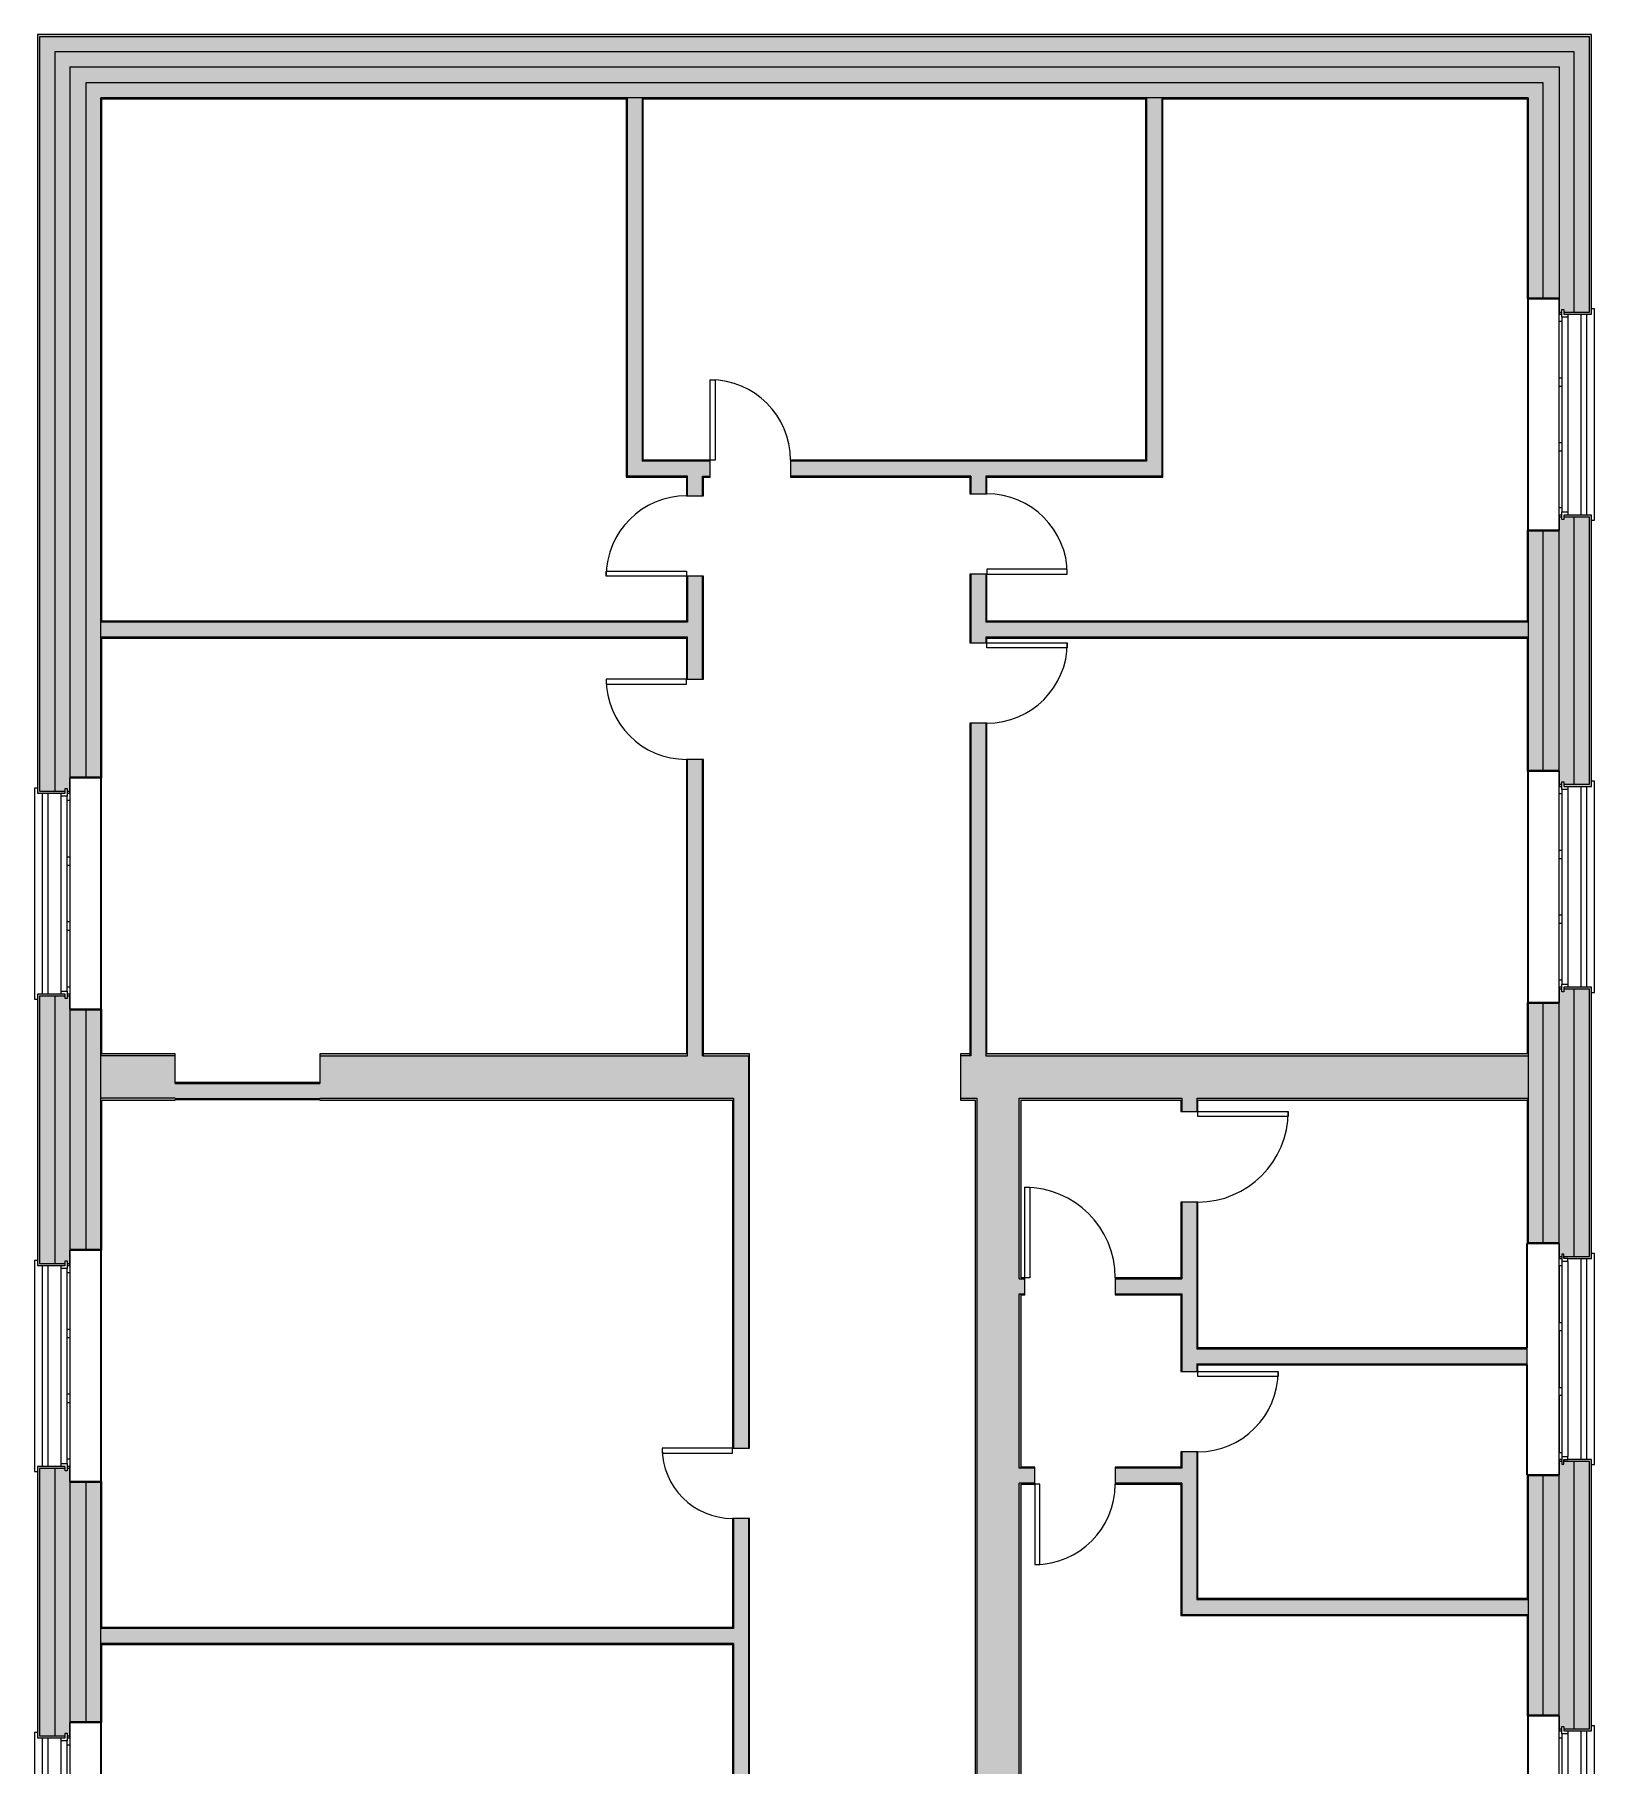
# Model space of a CAD drawing. Header units: millimetres. Extents: x -68567 to -21492, y -18529 to 26913.
# Drawn here: x -37514 to -21987, y 9690 to 26913 of the extents above; entities that cross this region are included whole.
import ezdxf

# ---------------------------------------------------------------- set-up
doc = ezdxf.new("R2010")
doc.units = ezdxf.units.MM
for name, color, linetype, lineweight in [('A-DETL-WIDE', 214, 'Continuous', 35), ('A-DOOR', 31, 'Continuous', 9), ('A-GLAZ', 151, 'Continuous', 9), ('A-GLAZ-SILL', 1, 'Continuous', 9), ('A-WALL', 113, 'Continuous', 9), ('A-WALL-PATT', 111, 'Continuous', 18), ('I-WALL', 2, 'Continuous', 9)]:
    doc.layers.add(name, color=color, linetype=linetype, lineweight=lineweight)

# ---------------------------------------------------------------- blocks, each defined once
blk = doc.blocks.new('M_Porta-Singola-Pannello - 70_200-742293-dtu_P2 - Piano Secondo')
at = {"layer": 'A-DOOR'}
for p, q in [((350, 785), (300, 785)), ((300, 785), (300, 85)), ((350, 85), (350, 785)), ((300, 85), (350, 85))]:
    blk.add_line(p, q, dxfattribs=at)
blk.add_arc((350, 85), 700, 90, 180, dxfattribs=at)
blk = doc.blocks.new('M_Porta-Singola-Pannello - 80_210-742298-dtu_P2 - Piano Secondo')
at = {"layer": 'A-DOOR'}
for p, q in [((400, 885), (350, 885)), ((350, 885), (350, 85)), ((400, 85), (400, 885)), ((350, 85), (400, 85))]:
    blk.add_line(p, q, dxfattribs=at)
blk.add_arc((400, 85), 800, 90, 180, dxfattribs=at)
blk = doc.blocks.new('M_Porta-Singola-Pannello - 80_210-742351-dtu_P2 - Piano Secondo')
at = {"layer": 'A-DOOR'}
for p, q in [((350, -85), (400, -85)), ((350, -885), (350, -85)), ((400, -85), (400, -885)), ((400, -885), (350, -885))]:
    blk.add_line(p, q, dxfattribs=at)
blk.add_arc((400, -85), 800, 180, 270, dxfattribs=at)
blk = doc.blocks.new('M_Porta-Singola-Pannello - 90_210-742288-dtu_P2 - Piano Secondo')
at = {"layer": 'A-DOOR'}
for p, q in [((400, -85), (450, -85)), ((400, -985), (400, -85)), ((450, -85), (450, -985)), ((450, -985), (400, -985))]:
    blk.add_line(p, q, dxfattribs=at)
blk.add_arc((450, -85), 900, 180, 270, dxfattribs=at)
blk = doc.blocks.new('dtu_ING_Window_Legno_3_1 ante - WD-SG_200x275cm-1366435-dtu_P2 - Piano Secondo')
at = {"layer": 'A-GLAZ'}
for p, q in [((-1045, -25), (-970, -25)), ((-1045, -45), (-1045, -25)), ((-1000, -45), (-1045, -45)), ((-1000, -85), (-1000, -45)), ((-970, -85), (-1000, -85)), ((-970, -25), (-970, -85)), ((970, -25), (-970, -25)), ((970, -85), (-970, -85)), ((-930, 0), (-363, 0)), ((-930, -25), (-930, 0)), ((-363, 0), (-363, -25)), ((-283, 0), (283, 0)), ((-283, -25), (-283, 0)), ((283, 0), (283, -25)), ((363, 0), (930, 0)), ((363, -25), (363, 0)), ((930, 0), (930, -25)), ((970, -25), (1045, -25)), ((970, -85), (970, -25)), ((1000, -85), (970, -85)), ((1045, -45), (1000, -45)), ((1000, -45), (1000, -85)), ((1045, -25), (1045, -45))]:
    blk.add_line(p, q, dxfattribs=at)
at = {"layer": 'A-GLAZ-SILL'}
for p, q in [((1150, 5), (-1150, 5)), ((-1050, -320), (-1050, -350)), ((1000, -215), (-1000, -215)), ((-1000, -275), (1000, -275)), ((1050, -350), (1050, -320)), ((-1050, -350), (1050, -350))]:
    blk.add_line(p, q, dxfattribs=at)
blk = doc.blocks.new('dtu_ING_Window_Legno_3_1 ante - WD-DG_200x275cm-1366436-dtu_P2 - Piano Secondo')
at = {"layer": 'A-GLAZ'}
for p, q in [((-1045, -25), (-970, -25)), ((-1045, -45), (-1045, -25)), ((-1000, -45), (-1045, -45)), ((-1000, -85), (-1000, -45)), ((-970, -85), (-1000, -85)), ((-970, -25), (-970, -85)), ((970, -25), (-970, -25)), ((970, -85), (-970, -85)), ((-930, 0), (-363, 0)), ((-930, -25), (-930, 0)), ((-363, 0), (-363, -25)), ((-283, 0), (283, 0)), ((-283, -25), (-283, 0)), ((283, 0), (283, -25)), ((363, 0), (930, 0)), ((363, -25), (363, 0)), ((930, 0), (930, -25)), ((970, -25), (1045, -25)), ((970, -85), (970, -25)), ((1000, -85), (970, -85)), ((1045, -45), (1000, -45)), ((1000, -45), (1000, -85)), ((1045, -25), (1045, -45))]:
    blk.add_line(p, q, dxfattribs=at)
at = {"layer": 'A-GLAZ-SILL'}
for p, q in [((1150, 5), (-1150, 5)), ((-1050, -320), (-1050, -350)), ((1000, -215), (-1000, -215)), ((-1000, -275), (1000, -275)), ((1050, -350), (1050, -320)), ((-1050, -350), (1050, -350))]:
    blk.add_line(p, q, dxfattribs=at)
blk = doc.blocks.new('dtu_ING_Window_Legno_3_1 ante - WD-DG_200x275cm-1366455-dtu_P2 - Piano Secondo')
at = {"layer": 'A-GLAZ'}
for p, q in [((-1045, -25), (-970, -25)), ((-1045, -45), (-1045, -25)), ((-1000, -45), (-1045, -45)), ((-1000, -85), (-1000, -45)), ((-970, -85), (-1000, -85)), ((-970, -25), (-970, -85)), ((970, -25), (-970, -25)), ((970, -85), (-970, -85)), ((-930, 0), (-363, 0)), ((-930, -25), (-930, 0)), ((-363, 0), (-363, -25)), ((-283, 0), (283, 0)), ((-283, -25), (-283, 0)), ((283, 0), (283, -25)), ((363, 0), (930, 0)), ((363, -25), (363, 0)), ((930, 0), (930, -25)), ((970, -25), (1045, -25)), ((970, -85), (970, -25)), ((1000, -85), (970, -85)), ((1045, -45), (1000, -45)), ((1000, -45), (1000, -85)), ((1045, -25), (1045, -45))]:
    blk.add_line(p, q, dxfattribs=at)
at = {"layer": 'A-GLAZ-SILL'}
for p, q in [((1150, 5), (-1150, 5)), ((-1050, -320), (-1050, -350)), ((1000, -215), (-1000, -215)), ((-1000, -275), (1000, -275)), ((1050, -350), (1050, -320)), ((-1050, -350), (1050, -350))]:
    blk.add_line(p, q, dxfattribs=at)
blk = doc.blocks.new('dtu_ING_Window_Legno_3_1 ante - WD-DG_200x275cm-1366434-dtu_P2 - Piano Secondo')
at = {"layer": 'A-GLAZ'}
for p, q in [((-1000, 45), (-1045, 45)), ((-1045, 45), (-1045, 25)), ((-1045, 25), (-970, 25)), ((-1000, 85), (-1000, 45)), ((-970, 85), (-1000, 85)), ((-970, 85), (970, 85)), ((-970, 85), (-970, 25)), ((-970, 25), (970, 25)), ((-930, 25), (-930, 0)), ((-930, 0), (-363, 0)), ((-363, 0), (-363, 25)), ((-283, 25), (-283, 0)), ((-283, 0), (283, 0)), ((283, 0), (283, 25)), ((363, 25), (363, 0)), ((363, 0), (930, 0)), ((930, 0), (930, 25)), ((1000, 85), (970, 85)), ((970, 25), (970, 85)), ((970, 25), (1045, 25)), ((1000, 45), (1000, 85)), ((1045, 45), (1000, 45)), ((1045, 25), (1045, 45))]:
    blk.add_line(p, q, dxfattribs=at)
at = {"layer": 'A-GLAZ-SILL'}
for p, q in [((1050, 350), (-1050, 350)), ((-1050, 350), (-1050, 320)), ((1050, 320), (1050, 350)), ((1000, 275), (-1000, 275)), ((-1000, 215), (1000, 215)), ((-1150, -5), (1150, -5))]:
    blk.add_line(p, q, dxfattribs=at)

msp = doc.modelspace()

# ---------------------------------------------------------------- hatches: boundary and pattern name
at = {"layer": 'A-WALL'}
h = msp.add_hatch(color=7, dxfattribs=at)
h.paths.add_polyline_path([(-37464, 566), (-37464, 3246), (-37209, 3246), (-37209, 3266), (-37484, 3266), (-37484, 566)])
h.paths.add_polyline_path([(-37189, 3246), (-37164, 3246), (-37164, 3266), (-37189, 3263)])
h.paths.add_polyline_path([(-37164, 5266), (-37164, 5286), (-37189, 5286), (-37189, 5266)])
h.paths.add_polyline_path([(-37484, 5266), (-37209, 5266), (-37209, 5286), (-37464, 5286), (-37464, 7946), (-37209, 7946), (-37209, 7966), (-37484, 7966), (-37484, 5369)])
h.paths.add_polyline_path([(-37164, 7946), (-37164, 7966), (-37189, 7963), (-37189, 7946)])
h.paths.add_polyline_path([(-37189, 9966), (-37164, 9966), (-37164, 9986), (-37189, 9986), (-37189, 9970)])
h.paths.add_polyline_path([(-37484, 9966), (-37209, 9966), (-37209, 9986), (-37464, 9986), (-37464, 12646), (-37209, 12646), (-37209, 12666), (-37484, 12666), (-37484, 10041)])
h.paths.add_polyline_path([(-37164, 12646), (-37164, 12666), (-37189, 12663), (-37189, 12646)])
h.paths.add_polyline_path([(-37164, 14666), (-37164, 14686), (-37189, 14686), (-37189, 14666)])
h.paths.add_polyline_path([(-37484, 14666), (-37209, 14666), (-37209, 14686), (-37464, 14686), (-37464, 17346), (-37209, 17346), (-37209, 17366), (-37484, 17366), (-37484, 14713)])
h.paths.add_polyline_path([(-37189, 17346), (-37164, 17346), (-37164, 17366), (-37189, 17363)])
h.paths.add_polyline_path([(-37484, 19366), (-37209, 19366), (-37209, 19386), (-37464, 19386), (-37464, 26913), (-37484, 26913), (-37484, 19384)])
h.paths.add_polyline_path([(-37164, 19366), (-37164, 19386), (-37189, 19386), (-37189, 19366)])
for points in [[(-22037, 26893), (-22017, 26893), (-22017, 26913), (-37464, 26913), (-37464, 26893), (-22990, 26893)], [(-22187, 26743), (-22037, 26743), (-22037, 26893), (-37314, 26893), (-37314, 26743), (-22990, 26743)], [(-22497, 26433), (-22337, 26433), (-22337, 26593), (-37004, 26593), (-37004, 26433), (-22990, 26433)]]:
    msp.add_hatch(color=250, dxfattribs=at).paths.add_polyline_path(points)
h = msp.add_hatch(color=250, dxfattribs=at)
h.paths.add_polyline_path([(-37464, -3154), (-37314, -3154), (-37314, -3134), (-37464, -3134)])
h.paths.add_polyline_path([(-37464, 566), (-37314, 566), (-37314, 3246), (-37464, 3246), (-37464, 1596)])
h.paths.add_polyline_path([(-37384, 5286), (-37314, 5286), (-37314, 7946), (-37464, 7946), (-37464, 5286)])
h.paths.add_polyline_path([(-37314, 9986), (-37314, 12646), (-37464, 12646), (-37464, 9986), (-37384, 9986)])
h.paths.add_polyline_path([(-37464, 14686), (-37314, 14686), (-37314, 17346), (-37464, 17346), (-37464, 14713)])
h.paths.add_polyline_path([(-37384, 19386), (-37314, 19386), (-37314, 26893), (-37464, 26893), (-37464, 19386)])
h = msp.add_hatch(color=7, dxfattribs=at)
h.paths.add_polyline_path([(-22037, -3834), (-22017, -3834), (-22017, -3589), (-22037, -3589)])
h.paths.add_polyline_path([(-22037, -2999), (-22017, -2999), (-22017, -1367), (-22292, -1367), (-22292, -1387), (-22037, -1387), (-22037, -2716)])
h.paths.add_polyline_path([(-22312, -1387), (-22312, -1367), (-22337, -1367), (-22337, -1387)])
h.paths.add_polyline_path([(-22312, 633), (-22312, 653), (-22337, 653), (-22337, 633)])
h.paths.add_polyline_path([(-22292, 633), (-22017, 633), (-22017, 3333), (-22292, 3333), (-22292, 3313), (-22037, 3313), (-22037, 653), (-22292, 653), (-22292, 639)])
h.paths.add_polyline_path([(-22337, 3313), (-22312, 3313), (-22312, 3333), (-22337, 3333)])
h.paths.add_polyline_path([(-22312, 5333), (-22312, 5353), (-22337, 5353), (-22337, 5333)])
h.paths.add_polyline_path([(-22292, 5333), (-22017, 5333), (-22017, 8033), (-22292, 8033), (-22292, 8013), (-22037, 8013), (-22037, 5353), (-22292, 5353), (-22292, 5339)])
h.paths.add_polyline_path([(-22337, 8013), (-22312, 8013), (-22312, 8033), (-22337, 8033)])
h.paths.add_polyline_path([(-22292, 10033), (-22017, 10033), (-22017, 12733), (-22292, 12733), (-22292, 12713), (-22037, 12713), (-22037, 10053), (-22292, 10053), (-22292, 10039)])
h.paths.add_polyline_path([(-22337, 10033), (-22312, 10037), (-22312, 10053), (-22337, 10053)])
h.paths.add_polyline_path([(-22312, 12713), (-22312, 12733), (-22337, 12733), (-22337, 12713)])
h.paths.add_polyline_path([(-22312, 14733), (-22312, 14753), (-22337, 14753), (-22337, 14733)])
h.paths.add_polyline_path([(-22292, 14733), (-22017, 14733), (-22017, 17433), (-22292, 17433), (-22292, 17413), (-22037, 17413), (-22037, 14753), (-22292, 14753), (-22292, 14739)])
h.paths.add_polyline_path([(-22337, 17413), (-22312, 17413), (-22312, 17433), (-22337, 17433)])
h.paths.add_polyline_path([(-22312, 19433), (-22312, 19453), (-22337, 19453), (-22337, 19433)])
h.paths.add_polyline_path([(-22292, 19433), (-22017, 19433), (-22017, 22133), (-22292, 22133), (-22292, 22113), (-22037, 22113), (-22037, 19453), (-22292, 19453), (-22292, 19439)])
h.paths.add_polyline_path([(-22337, 22113), (-22312, 22113), (-22312, 22133), (-22337, 22133)])
h.paths.add_polyline_path([(-22337, 24133), (-22312, 24137), (-22312, 24153), (-22337, 24153)])
h.paths.add_polyline_path([(-22292, 24133), (-22017, 24133), (-22017, 26893), (-22037, 26893), (-22037, 24153), (-22292, 24153), (-22292, 24139)])
h = msp.add_hatch(color=250, dxfattribs=at)
h.paths.add_polyline_path([(-22187, -3834), (-22037, -3834), (-22037, -1387), (-22187, -1387), (-22187, -2716)])
h.paths.add_polyline_path([(-22055, 653), (-22037, 653), (-22037, 3313), (-22187, 3313), (-22187, 653)])
h.paths.add_polyline_path([(-22037, 5353), (-22037, 8013), (-22187, 8013), (-22187, 5353), (-22055, 5353)])
h.paths.add_polyline_path([(-22187, 10053), (-22037, 10053), (-22037, 12713), (-22187, 12713), (-22187, 10221)])
h.paths.add_polyline_path([(-22055, 14753), (-22037, 14753), (-22037, 17413), (-22187, 17413), (-22187, 14753)])
h.paths.add_polyline_path([(-22187, 19453), (-22037, 19453), (-22037, 22113), (-22187, 22113), (-22187, 19564)])
h.paths.add_polyline_path([(-22187, 24153), (-22037, 24153), (-22037, 26743), (-22187, 26743), (-22187, 24236)])
h = msp.add_hatch(color=250, dxfattribs=at)
h.paths.add_polyline_path([(-37004, -3454), (-37004, -3134), (-37164, -3134), (-37164, -3454)])
h.paths.add_polyline_path([(-37164, 566), (-37004, 566), (-37004, 3106), (-37164, 3106), (-37164, 1596)])
h.paths.add_polyline_path([(-37004, 5426), (-37004, 7806), (-37164, 7806), (-37164, 5426)])
h.paths.add_polyline_path([(-37004, 10126), (-37004, 12506), (-37164, 12506), (-37164, 10126)])
h.paths.add_polyline_path([(-37004, 14826), (-37004, 17206), (-37164, 17206), (-37164, 14826)])
h.paths.add_polyline_path([(-37004, 19526), (-37004, 26593), (-37164, 26593), (-37164, 19526)])
h = msp.add_hatch(color=250, dxfattribs=at)
h.paths.add_polyline_path([(-22337, -3834), (-22337, -1527), (-22497, -1527), (-22497, -3834)])
h.paths.add_polyline_path([(-22497, 793), (-22337, 793), (-22337, 3173), (-22497, 3173), (-22497, 877)])
h.paths.add_polyline_path([(-22337, 5493), (-22337, 7873), (-22497, 7873), (-22497, 5493)])
h.paths.add_polyline_path([(-22497, 10193), (-22337, 10193), (-22337, 12573), (-22497, 12573), (-22497, 10221)])
h.paths.add_polyline_path([(-22337, 14893), (-22337, 17273), (-22497, 17273), (-22497, 14893)])
h.paths.add_polyline_path([(-22337, 19593), (-22337, 21973), (-22497, 21973), (-22497, 19593)])
h.paths.add_polyline_path([(-22337, 24293), (-22337, 26433), (-22497, 26433), (-22497, 24293)])
h = msp.add_hatch(color=250, dxfattribs=at)
h.paths.add_polyline_path([(-36854, -3394), (-36844, -3394), (-36844, -3134), (-36854, -3134)])
h.paths.add_polyline_path([(-36854, 566), (-36844, 566), (-36844, 656), (-36854, 656)])
h.paths.add_polyline_path([(-36854, 816), (-36844, 816), (-36844, 3116), (-37164, 3116), (-37164, 3106), (-36854, 3106), (-36854, 1596)])
h.paths.add_polyline_path([(-36844, 5416), (-36844, 5451), (-36854, 5451), (-36854, 5426), (-37164, 5426), (-37164, 5416)])
h.paths.add_polyline_path([(-36844, 5611), (-36844, 7816), (-37164, 7816), (-37164, 7806), (-36854, 7806), (-36854, 5611)])
h.paths.add_polyline_path([(-37164, 10116), (-36844, 10116), (-36844, 10903), (-36854, 10903), (-36854, 10126), (-37164, 10126)])
h.paths.add_polyline_path([(-36854, 11063), (-36844, 11063), (-36844, 12516), (-37164, 12516), (-37164, 12506), (-36854, 12506), (-36854, 11658)])
h.paths.add_polyline_path([(-37164, 14816), (-36844, 14816), (-36844, 16331), (-36854, 16331), (-36854, 14826), (-37164, 14826)])
h.paths.add_polyline_path([(-36844, 16771), (-36844, 17216), (-37164, 17216), (-37164, 17206), (-36854, 17206), (-36854, 16771)])
h.paths.add_polyline_path([(-36844, 19516), (-36844, 20916), (-36854, 20916), (-36854, 19526), (-37164, 19526), (-37164, 19516)])
h.paths.add_polyline_path([(-36854, 21076), (-36844, 21076), (-36844, 26283), (-36854, 26283), (-36854, 21720)])
h = msp.add_hatch(color=7, dxfattribs=at)
h.paths.add_polyline_path([(-22657, 26273), (-22647, 26273), (-22647, 26283), (-26294, 26283), (-26294, 26273), (-22990, 26273)])
h.paths.add_polyline_path([(-26454, 26273), (-26454, 26283), (-31466, 26283), (-31466, 26273), (-27476, 26273)])
h.paths.add_polyline_path([(-31626, 26273), (-31626, 26283), (-36844, 26283), (-36844, 26273), (-33458, 26273)])
h = msp.add_hatch(color=250, dxfattribs=at)
h.paths.add_polyline_path([(-22647, -3394), (-22647, -1527), (-22337, -1527), (-22337, -1517), (-22657, -1517), (-22657, -3394)])
h.paths.add_polyline_path([(-22657, 783), (-22337, 783), (-22337, 793), (-22647, 793), (-22647, 1376), (-22657, 1376), (-22657, 877)])
h.paths.add_polyline_path([(-22657, 1536), (-22647, 1536), (-22647, 3173), (-22337, 3173), (-22337, 3183), (-22657, 3183), (-22657, 1546)])
h.paths.add_polyline_path([(-22337, 5483), (-22337, 5493), (-22647, 5493), (-22647, 7018), (-22657, 7018), (-22657, 5483)])
h.paths.add_polyline_path([(-22647, 7178), (-22647, 7873), (-22337, 7873), (-22337, 7883), (-22657, 7883), (-22657, 7178)])
h.paths.add_polyline_path([(-22337, 10183), (-22337, 10193), (-22647, 10193), (-22647, 11181), (-22657, 11181), (-22657, 10183)])
h.paths.add_polyline_path([(-22657, 11341), (-22647, 11341), (-22647, 12573), (-22337, 12573), (-22337, 12583), (-22657, 12583), (-22657, 11351)])
h.paths.add_polyline_path([(-22337, 14883), (-22337, 14893), (-22647, 14893), (-22647, 16311), (-22657, 16311), (-22657, 14883)])
h.paths.add_polyline_path([(-22647, 16751), (-22647, 17273), (-22337, 17273), (-22337, 17283), (-22657, 17283), (-22657, 16751)])
h.paths.add_polyline_path([(-22657, 19583), (-22337, 19583), (-22337, 19593), (-22647, 19593), (-22647, 20916), (-22657, 20916), (-22657, 20283)])
h.paths.add_polyline_path([(-22657, 21076), (-22647, 21076), (-22647, 21973), (-22337, 21973), (-22337, 21983), (-22657, 21983), (-22657, 21720)])
h.paths.add_polyline_path([(-22337, 24283), (-22337, 24293), (-22647, 24293), (-22647, 26273), (-22657, 26273), (-22657, 24283)])
at = {"layer": 'A-WALL-PATT'}
h = msp.add_hatch(color=250, dxfattribs=at)
h.paths.add_polyline_path([(-37197, -3304), (-37164, -3304), (-37164, -3134), (-37314, -3134), (-37314, -3304)])
h.paths.add_polyline_path([(-37314, 566), (-37164, 566), (-37164, 3246), (-37189, 3246), (-37189, 3221), (-37209, 3221), (-37209, 3246), (-37314, 3246), (-37314, 1596)])
h.paths.add_polyline_path([(-37314, 5286), (-37209, 5286), (-37209, 5311), (-37189, 5311), (-37189, 5286), (-37164, 5286), (-37164, 7946), (-37189, 7946), (-37189, 7921), (-37209, 7921), (-37209, 7946), (-37314, 7946), (-37314, 5549)])
h.paths.add_polyline_path([(-37314, 9986), (-37209, 9986), (-37209, 10011), (-37189, 10011), (-37189, 9986), (-37164, 9986), (-37164, 12646), (-37189, 12646), (-37189, 12621), (-37209, 12621), (-37209, 12646), (-37314, 12646), (-37314, 10221)])
h.paths.add_polyline_path([(-37209, 14686), (-37209, 14711), (-37189, 14711), (-37189, 14686), (-37164, 14686), (-37164, 17346), (-37189, 17346), (-37189, 17321), (-37209, 17321), (-37209, 17346), (-37314, 17346), (-37314, 14686)])
h.paths.add_polyline_path([(-37314, 19386), (-37209, 19386), (-37209, 19411), (-37189, 19411), (-37189, 19386), (-37164, 19386), (-37164, 26743), (-37314, 26743), (-37314, 19564)])
for points in [[(-22337, 26593), (-22187, 26593), (-22187, 26743), (-37164, 26743), (-37164, 26593), (-22990, 26593)], [(-22497, 26283), (-22497, 26433), (-36854, 26433), (-36854, 26283), (-22647, 26283)], [(-31616, 22669), (-31466, 22669), (-31466, 26283), (-31616, 26283), (-31616, 22679)], [(-26294, 22519), (-26294, 26283), (-26444, 26283), (-26444, 22519)], [(-31024, 20916), (-31014, 20916), (-31014, 21066), (-36854, 21066), (-36854, 20916), (-33458, 20916)], [(-22657, 20916), (-22647, 20916), (-22647, 21066), (-28044, 21066), (-28044, 20916), (-22990, 20916)], [(-36450, 16331), (-36115, 16331), (-36115, 16751), (-36854, 16751), (-36854, 16331), (-36844, 16331)], [(-30407, 16331), (-30407, 16751), (-34675, 16751), (-34675, 16331), (-30467, 16331)], [(-22647, 16331), (-22647, 16751), (-28297, 16751), (-28297, 16331), (-22657, 16331)], [(-34675, 16326), (-34675, 16476), (-36115, 16476), (-36115, 16326)], [(-22990, 13686), (-22657, 13686), (-22657, 13836), (-25945, 13836), (-25945, 13686), (-24485, 13686)], [(-22657, 11191), (-22647, 11191), (-22647, 11341), (-26095, 11341), (-26095, 11191), (-22990, 11191)], [(-30567, 10903), (-30557, 10903), (-30557, 11053), (-36854, 11053), (-36854, 10903), (-33458, 10903)]]:
    msp.add_hatch(color=250, dxfattribs=at).paths.add_polyline_path(points)
h = msp.add_hatch(color=250, dxfattribs=at)
h.paths.add_polyline_path([(-22242, -3834), (-22187, -3834), (-22187, -1387), (-22292, -1387), (-22292, -1412), (-22312, -1412), (-22312, -1387), (-22337, -1387), (-22337, -3834)])
h.paths.add_polyline_path([(-22292, 653), (-22187, 653), (-22187, 3313), (-22292, 3313), (-22292, 3288), (-22312, 3288), (-22312, 3313), (-22337, 3313), (-22337, 653), (-22312, 653), (-22312, 678), (-22292, 678)])
h.paths.add_polyline_path([(-22187, 5353), (-22187, 8013), (-22292, 8013), (-22292, 7988), (-22312, 7988), (-22312, 8013), (-22337, 8013), (-22337, 5353), (-22312, 5353), (-22312, 5378), (-22292, 5378), (-22292, 5353), (-22242, 5353)])
h.paths.add_polyline_path([(-22292, 10053), (-22187, 10053), (-22187, 12713), (-22292, 12713), (-22292, 12688), (-22312, 12688), (-22312, 12713), (-22337, 12713), (-22337, 10053), (-22312, 10053), (-22312, 10078), (-22292, 10078)])
h.paths.add_polyline_path([(-22187, 14753), (-22187, 17413), (-22292, 17413), (-22292, 17388), (-22312, 17388), (-22312, 17413), (-22337, 17413), (-22337, 14753), (-22312, 14753), (-22312, 14778), (-22292, 14778), (-22292, 14753), (-22242, 14753)])
h.paths.add_polyline_path([(-22292, 19453), (-22187, 19453), (-22187, 22113), (-22292, 22113), (-22292, 22088), (-22312, 22088), (-22312, 22113), (-22337, 22113), (-22337, 19453), (-22312, 19453), (-22312, 19478), (-22292, 19478)])
h.paths.add_polyline_path([(-22242, 24153), (-22187, 24153), (-22187, 26593), (-22337, 26593), (-22337, 24153), (-22312, 24153), (-22312, 24178), (-22292, 24178), (-22292, 24153)])
h = msp.add_hatch(color=250, dxfattribs=at)
h.paths.add_polyline_path([(-36854, -3614), (-36854, -3134), (-37004, -3134), (-37004, -3614)])
h.paths.add_polyline_path([(-37004, 566), (-36854, 566), (-36854, 3106), (-37004, 3106), (-37004, 1596)])
h.paths.add_polyline_path([(-37004, 5426), (-36854, 5426), (-36854, 7806), (-37004, 7806), (-37004, 5908)])
h.paths.add_polyline_path([(-37004, 10126), (-36854, 10126), (-36854, 12506), (-37004, 12506), (-37004, 10221)])
h.paths.add_polyline_path([(-36854, 14826), (-36854, 17206), (-37004, 17206), (-37004, 14826)])
h.paths.add_polyline_path([(-36854, 19526), (-36854, 26433), (-37004, 26433), (-37004, 19526)])
h = msp.add_hatch(color=250, dxfattribs=at)
h.paths.add_polyline_path([(-22647, -3834), (-22497, -3834), (-22497, -1527), (-22647, -1527), (-22647, -3414)])
h.paths.add_polyline_path([(-22647, 793), (-22497, 793), (-22497, 3173), (-22647, 3173), (-22647, 877)])
h.paths.add_polyline_path([(-22647, 5493), (-22497, 5493), (-22497, 7873), (-22647, 7873), (-22647, 5908)])
h.paths.add_polyline_path([(-22647, 10193), (-22497, 10193), (-22497, 12573), (-22647, 12573), (-22647, 10221)])
h.paths.add_polyline_path([(-22497, 14893), (-22497, 17273), (-22647, 17273), (-22647, 14893)])
h.paths.add_polyline_path([(-22497, 19593), (-22497, 21973), (-22647, 21973), (-22647, 19593)])
h.paths.add_polyline_path([(-22497, 24293), (-22497, 26283), (-22647, 26283), (-22647, 24293)])
h = msp.add_hatch(color=250, dxfattribs=at)
h.paths.add_polyline_path([(-26454, 22519), (-26444, 22519), (-26444, 22669), (-29989, 22669), (-29989, 22519), (-27476, 22519)])
h.paths.add_polyline_path([(-31616, 22519), (-30789, 22519), (-30789, 22669), (-31616, 22669)])
h = msp.add_hatch(color=250, dxfattribs=at)
h.paths.add_polyline_path([(-30864, 16751), (-30864, 19701), (-31014, 19701), (-31014, 16751)])
h.paths.add_polyline_path([(-31014, 20501), (-30864, 20501), (-30864, 21524), (-31014, 21524), (-31014, 20916)])
h.paths.add_polyline_path([(-30864, 22324), (-30864, 22519), (-31014, 22519), (-31014, 22324)])
h = msp.add_hatch(color=250, dxfattribs=at)
h.paths.add_polyline_path([(-28194, 16751), (-28044, 16751), (-28044, 20061), (-28194, 20061), (-28194, 16771)])
h.paths.add_polyline_path([(-28044, 20861), (-28044, 21544), (-28194, 21544), (-28194, 20861)])
h.paths.add_polyline_path([(-28044, 22344), (-28044, 22519), (-28194, 22519), (-28194, 22344)])
h = msp.add_hatch(color=250, dxfattribs=at)
h.paths.add_polyline_path([(-30557, 6716), (-30407, 6716), (-30407, 12148), (-30557, 12148), (-30557, 6866)])
h.paths.add_polyline_path([(-30467, 12848), (-30407, 12848), (-30407, 16331), (-30557, 16331), (-30557, 12848)])
h = msp.add_hatch(color=250, dxfattribs=at)
h.paths.add_polyline_path([(-27712, -3414), (-27712, -1129), (-28132, -1129), (-28132, -3414)])
h.paths.add_polyline_path([(-27712, 191), (-27712, 3431), (-28132, 3431), (-28132, 191)])
h.paths.add_polyline_path([(-27712, 4751), (-27712, 16331), (-28132, 16331), (-28132, 4751)])
h = msp.add_hatch(color=250, dxfattribs=at)
h.paths.add_polyline_path([(-25945, 11341), (-25945, 12811), (-26095, 12811), (-26095, 11341)])
h.paths.add_polyline_path([(-25945, 13611), (-25945, 15296), (-26095, 15296), (-26095, 13611)])
h.paths.add_polyline_path([(-25945, 16196), (-25945, 16331), (-26095, 16331), (-26095, 16196)])
h = msp.add_hatch(color=250, dxfattribs=at)
h.paths.add_polyline_path([(-26105, 14383), (-26095, 14383), (-26095, 14533), (-26757, 14533), (-26757, 14383)])
h.paths.add_polyline_path([(-27692, 14383), (-27657, 14383), (-27657, 14533), (-27712, 14533), (-27712, 14383)])
h = msp.add_hatch(color=250, dxfattribs=at)
h.paths.add_polyline_path([(-26095, 12499), (-26095, 12649), (-26757, 12649), (-26757, 12499), (-26105, 12499)])
h.paths.add_polyline_path([(-27692, 12499), (-27557, 12499), (-27557, 12649), (-27712, 12649), (-27712, 12499)])
at = {"layer": 'I-WALL'}
for color, points in [(250, [(-31626, 22519), (-31616, 22519), (-31616, 26283), (-31626, 26283), (-31626, 22679)]), (7, [(-31456, 22679), (-31456, 26273), (-31466, 26273), (-31466, 22679)]), (250, [(-26444, 22669), (-26444, 26283), (-26454, 26283), (-26454, 22669)]), (7, [(-26284, 22509), (-26284, 26273), (-26294, 26273), (-26294, 22509)]), (250, [(-31014, 21066), (-31014, 21076), (-36854, 21076), (-36854, 21066), (-31024, 21066)]), (250, [(-22657, 21066), (-22647, 21066), (-22647, 21076), (-28044, 21076), (-28044, 21066), (-22990, 21066)]), (7, [(-31024, 20906), (-31024, 20916), (-36844, 20916), (-36844, 20906), (-33458, 20906)]), (7, [(-22657, 20906), (-22657, 20916), (-28034, 20916), (-28034, 20906), (-22990, 20906)]), (250, [(-36115, 16751), (-36115, 16771), (-36854, 16771), (-36854, 16751), (-36450, 16751)]), (7, [(-34675, 16476), (-34675, 16486), (-36115, 16486), (-36115, 16476)]), (7, [(-36115, 16311), (-36115, 16331), (-36844, 16331), (-36844, 16311), (-36450, 16311)]), (250, [(-34675, 16316), (-34675, 16326), (-36115, 16326), (-36115, 16316)]), (250, [(-30567, 16311), (-30557, 16311), (-30557, 16331), (-34675, 16331), (-34675, 16311), (-33458, 16311)]), (7, [(-22657, 13836), (-22657, 13846), (-25935, 13846), (-25935, 13836), (-22990, 13836)]), (250, [(-22990, 13676), (-22657, 13676), (-22657, 13686), (-25945, 13686), (-25945, 13676), (-24485, 13676)]), (7, [(-22657, 11341), (-22657, 11351), (-25945, 11351), (-25945, 11341), (-22990, 11341)]), (250, [(-30567, 11053), (-30567, 11063), (-36854, 11063), (-36854, 11053), (-33458, 11053)]), (250, [(-22647, 11181), (-22647, 11191), (-26105, 11191), (-26105, 11181), (-22657, 11181)]), (7, [(-30567, 10893), (-30567, 10903), (-36844, 10903), (-36844, 10893), (-33458, 10893)])]:
    msp.add_hatch(color=color, dxfattribs=at).paths.add_polyline_path(points)
h = msp.add_hatch(color=250, dxfattribs=at)
h.paths.add_polyline_path([(-26454, 22669), (-26454, 22679), (-29989, 22679), (-29989, 22669), (-27476, 22669)])
h.paths.add_polyline_path([(-31466, 22669), (-30789, 22669), (-30789, 22679), (-31466, 22679)])
h = msp.add_hatch(color=7, dxfattribs=at)
h.paths.add_polyline_path([(-26454, 22509), (-26294, 22509), (-26294, 22519), (-28044, 22519), (-28044, 22509), (-27476, 22509)])
h.paths.add_polyline_path([(-28204, 22509), (-28204, 22519), (-29989, 22519), (-29989, 22509)])
h.paths.add_polyline_path([(-30789, 22509), (-30789, 22519), (-30854, 22519), (-30854, 22509)])
h.paths.add_polyline_path([(-31014, 22509), (-31014, 22519), (-31626, 22519), (-31626, 22509), (-31024, 22509)])
h = msp.add_hatch(color=7, dxfattribs=at)
h.paths.add_polyline_path([(-31014, 16771), (-31014, 19701), (-31024, 19701), (-31024, 16771)])
h.paths.add_polyline_path([(-31014, 20501), (-31014, 20916), (-31024, 20916), (-31024, 20501)])
h.paths.add_polyline_path([(-31014, 21076), (-31014, 21524), (-31024, 21524), (-31024, 21076)])
h.paths.add_polyline_path([(-31014, 22324), (-31014, 22509), (-31024, 22509), (-31024, 22324)])
h = msp.add_hatch(color=250, dxfattribs=at)
h.paths.add_polyline_path([(-30864, 16751), (-30854, 16751), (-30854, 19701), (-30864, 19701), (-30864, 16771)])
h.paths.add_polyline_path([(-30864, 20501), (-30854, 20501), (-30854, 21524), (-30864, 21524)])
h.paths.add_polyline_path([(-30864, 22324), (-30854, 22324), (-30854, 22519), (-30864, 22519), (-30864, 22509)])
h = msp.add_hatch(color=250, dxfattribs=at)
h.paths.add_polyline_path([(-28194, 16751), (-28194, 20061), (-28204, 20061), (-28204, 16751)])
h.paths.add_polyline_path([(-28194, 20861), (-28194, 21544), (-28204, 21544), (-28204, 20861)])
h.paths.add_polyline_path([(-28194, 22344), (-28194, 22519), (-28204, 22519), (-28204, 22344)])
h = msp.add_hatch(color=7, dxfattribs=at)
h.paths.add_polyline_path([(-28034, 16771), (-28034, 20061), (-28044, 20061), (-28044, 16771)])
h.paths.add_polyline_path([(-28044, 20861), (-28034, 20861), (-28034, 20916), (-28044, 20916)])
h.paths.add_polyline_path([(-28044, 21076), (-28034, 21076), (-28034, 21544), (-28044, 21544)])
h.paths.add_polyline_path([(-28044, 22344), (-28034, 22344), (-28034, 22509), (-28044, 22509)])
h = msp.add_hatch(color=7, dxfattribs=at)
h.paths.add_polyline_path([(-30407, 16751), (-30397, 16751), (-30397, 16771), (-30854, 16771), (-30854, 16751), (-30467, 16751)])
h.paths.add_polyline_path([(-31014, 16751), (-31014, 16771), (-34675, 16771), (-34675, 16751), (-33458, 16751)])
h = msp.add_hatch(color=7, dxfattribs=at)
h.paths.add_polyline_path([(-30407, 6706), (-30397, 6706), (-30397, 12148), (-30407, 12148), (-30407, 6716)])
h.paths.add_polyline_path([(-30397, 12848), (-30397, 16751), (-30407, 16751), (-30407, 12848)])
h = msp.add_hatch(color=7, dxfattribs=at)
h.paths.add_polyline_path([(-22657, 16751), (-22657, 16771), (-28044, 16771), (-28044, 16751), (-22990, 16751)])
h.paths.add_polyline_path([(-28204, 16751), (-28204, 16771), (-28297, 16771), (-28297, 16751)])
h = msp.add_hatch(color=250, dxfattribs=at)
h.paths.add_polyline_path([(-30557, 6866), (-30557, 10903), (-30567, 10903), (-30567, 6866)])
h.paths.add_polyline_path([(-30567, 11053), (-30557, 11053), (-30557, 12148), (-30567, 12148), (-30567, 11063)])
h.paths.add_polyline_path([(-30567, 12848), (-30557, 12848), (-30557, 16311), (-30567, 16311), (-30567, 15970)])
h = msp.add_hatch(color=250, dxfattribs=at)
h.paths.add_polyline_path([(-22657, 16311), (-22647, 16311), (-22647, 16331), (-25945, 16331), (-25945, 16311), (-22990, 16311)])
h.paths.add_polyline_path([(-26105, 16311), (-26095, 16311), (-26095, 16331), (-27712, 16331), (-27712, 16311), (-27476, 16311)])
h.paths.add_polyline_path([(-28152, 16311), (-28132, 16311), (-28132, 16331), (-28297, 16331), (-28297, 16311)])
h = msp.add_hatch(color=7, dxfattribs=at)
h.paths.add_polyline_path([(-28152, -3394), (-28132, -3394), (-28132, -1129), (-28152, -1129), (-28152, -1279)])
h.paths.add_polyline_path([(-28132, 191), (-28132, 3431), (-28152, 3431), (-28152, 191)])
h.paths.add_polyline_path([(-28152, 4751), (-28132, 4751), (-28132, 16311), (-28152, 16311), (-28152, 10221)])
h = msp.add_hatch(color=250, dxfattribs=at)
h.paths.add_polyline_path([(-27712, -3394), (-27692, -3394), (-27692, -1129), (-27712, -1129), (-27712, -1279)])
h.paths.add_polyline_path([(-27712, 191), (-27692, 191), (-27692, 1386), (-27712, 1386)])
h.paths.add_polyline_path([(-27692, 1536), (-27692, 3431), (-27712, 3431), (-27712, 1536)])
h.paths.add_polyline_path([(-27692, 4751), (-27692, 7018), (-27712, 7018), (-27712, 4751)])
h.paths.add_polyline_path([(-27712, 7168), (-27692, 7168), (-27692, 12499), (-27712, 12499), (-27712, 10221)])
h.paths.add_polyline_path([(-27712, 12649), (-27692, 12649), (-27692, 14383), (-27712, 14383)])
h.paths.add_polyline_path([(-27712, 14533), (-27692, 14533), (-27692, 16311), (-27712, 16311), (-27712, 15970)])
h = msp.add_hatch(color=250, dxfattribs=at)
h.paths.add_polyline_path([(-26105, 11191), (-26095, 11191), (-26095, 12499), (-26105, 12499), (-26105, 11351)])
h.paths.add_polyline_path([(-26105, 12649), (-26095, 12649), (-26095, 12811), (-26105, 12811), (-26105, 12659)])
h.paths.add_polyline_path([(-26105, 13611), (-26095, 13611), (-26095, 14383), (-26105, 14383), (-26105, 14373)])
h.paths.add_polyline_path([(-26095, 14533), (-26095, 15296), (-26105, 15296), (-26105, 14533)])
h.paths.add_polyline_path([(-26095, 16196), (-26095, 16311), (-26105, 16311), (-26105, 16196)])
h = msp.add_hatch(color=7, dxfattribs=at)
h.paths.add_polyline_path([(-25935, 11351), (-25935, 12811), (-25945, 12811), (-25945, 11351)])
h.paths.add_polyline_path([(-25945, 13611), (-25935, 13611), (-25935, 13676), (-25945, 13676)])
h.paths.add_polyline_path([(-25935, 13836), (-25935, 15296), (-25945, 15296), (-25945, 13836)])
h.paths.add_polyline_path([(-25935, 16196), (-25935, 16311), (-25945, 16311), (-25945, 16196)])
h = msp.add_hatch(color=7, dxfattribs=at)
h.paths.add_polyline_path([(-26105, 14533), (-26105, 14543), (-26757, 14543), (-26757, 14533)])
h.paths.add_polyline_path([(-27657, 14533), (-27657, 14543), (-27692, 14543), (-27692, 14533)])
h = msp.add_hatch(color=250, dxfattribs=at)
h.paths.add_polyline_path([(-26105, 14373), (-26105, 14383), (-26757, 14383), (-26757, 14373)])
h.paths.add_polyline_path([(-27692, 14373), (-27657, 14373), (-27657, 14383), (-27692, 14383)])
h = msp.add_hatch(color=250, dxfattribs=at)
h.paths.add_polyline_path([(-26105, 12649), (-26105, 12659), (-26757, 12659), (-26757, 12649)])
h.paths.add_polyline_path([(-27692, 12649), (-27557, 12649), (-27557, 12659), (-27692, 12659)])
h = msp.add_hatch(color=7, dxfattribs=at)
h.paths.add_polyline_path([(-26105, 12489), (-26105, 12499), (-26757, 12499), (-26757, 12489)])
h.paths.add_polyline_path([(-27692, 12489), (-27557, 12489), (-27557, 12499), (-27692, 12499)])

# ---------------------------------------------------------------- linework, layer by layer
at = {"layer": 'A-DETL-WIDE'}
for p, q in [((-22647, 21983), (-22647, 24284)), ((-36854, 19517), (-36854, 17216)), ((-22647, 17283), (-22647, 19584)), ((-36854, 14817), (-36854, 12516)), ((-22657, 13846), (-22657, 14883)), ((-22657, 12583), (-22657, 13676)), ((-22647, 7883), (-22647, 10184)), ((-36854, 10117), (-36854, 7816))]:
    msp.add_line(p, q, dxfattribs=at)
at = {"layer": 'A-WALL', "color": 250, "lineweight": 18}
for p, q in [((-37484, 26913), (-37484, 19366)), ((-22017, 26913), (-37484, 26913)), ((-22017, 24133), (-22017, 26913)), ((-36844, 21076), (-36844, 26273)), ((-36844, 26273), (-31626, 26273)), ((-31456, 26273), (-26454, 26273)), ((-26284, 26273), (-22657, 26273)), ((-22657, 26273), (-22657, 24283)), ((-22657, 24283), (-22337, 24283)), ((-22337, 24283), (-22337, 24133)), ((-22337, 24133), (-22312, 24133)), ((-22252, 24133), (-22017, 24133)), ((-22312, 22133), (-22337, 22133)), ((-22337, 22133), (-22337, 21983)), ((-22017, 22133), (-22252, 22133)), ((-22017, 19433), (-22017, 22133)), ((-22657, 21983), (-22657, 21076)), ((-22337, 21983), (-22657, 21983)), ((-36844, 19516), (-36844, 20906)), ((-22657, 20906), (-22657, 19583)), ((-37164, 19366), (-37164, 19516)), ((-37164, 19516), (-36844, 19516)), ((-22657, 19583), (-22337, 19583)), ((-22337, 19583), (-22337, 19433)), ((-37484, 19366), (-37249, 19366)), ((-37189, 19366), (-37164, 19366)), ((-22337, 19433), (-22312, 19433)), ((-22252, 19433), (-22017, 19433)), ((-22312, 17433), (-22337, 17433)), ((-22337, 17433), (-22337, 17283)), ((-22017, 17433), (-22252, 17433)), ((-22017, 14733), (-22017, 17433)), ((-37249, 17366), (-37484, 17366)), ((-37484, 17366), (-37484, 14666)), ((-37164, 17366), (-37189, 17366)), ((-37164, 17216), (-37164, 17366)), ((-22657, 17283), (-22657, 16771)), ((-22337, 17283), (-22657, 17283)), ((-36844, 17216), (-37164, 17216)), ((-36844, 16771), (-36844, 17216)), ((-36844, 14816), (-36844, 16311)), ((-22657, 16311), (-22657, 14883)), ((-37164, 14666), (-37164, 14816)), ((-37164, 14816), (-36844, 14816)), ((-22657, 14883), (-22337, 14883)), ((-22337, 14883), (-22337, 14733)), ((-37484, 14666), (-37249, 14666)), ((-37189, 14666), (-37164, 14666)), ((-22337, 14733), (-22312, 14733)), ((-22252, 14733), (-22017, 14733)), ((-37249, 12666), (-37484, 12666)), ((-37484, 12666), (-37484, 9966)), ((-37164, 12666), (-37189, 12666)), ((-37164, 12516), (-37164, 12666)), ((-22657, 12583), (-22657, 11351)), ((-22337, 12583), (-22657, 12583)), ((-22312, 12733), (-22337, 12733)), ((-22337, 12733), (-22337, 12583)), ((-22017, 12733), (-22252, 12733)), ((-22017, 10033), (-22017, 12733)), ((-36844, 12516), (-37164, 12516)), ((-36844, 11063), (-36844, 12516)), ((-22657, 11181), (-22657, 10183)), ((-36844, 10116), (-36844, 10893)), ((-22657, 10183), (-22337, 10183)), ((-22337, 10183), (-22337, 10033)), ((-37164, 9966), (-37164, 10116)), ((-37164, 10116), (-36844, 10116)), ((-22337, 10033), (-22312, 10033)), ((-22252, 10033), (-22017, 10033)), ((-37484, 9966), (-37249, 9966)), ((-37189, 9966), (-37164, 9966))]:
    msp.add_line(p, q, dxfattribs=at)
at = {"layer": 'A-WALL'}
for p, q in [((-37464, 26893), (-37464, 19386)), ((-22037, 26893), (-37464, 26893)), ((-22037, 24153), (-22037, 26893)), ((-37314, 26743), (-37314, 19386)), ((-22187, 26743), (-37314, 26743)), ((-22187, 24153), (-22187, 26743)), ((-37164, 26593), (-37164, 19516)), ((-37164, 26593), (-22337, 26593)), ((-22337, 26593), (-22337, 24283)), ((-37004, 26433), (-37004, 19526)), ((-22497, 26433), (-37004, 26433)), ((-22497, 24293), (-22497, 26433)), ((-36854, 19526), (-36854, 26283)), ((-22647, 26283), (-36854, 26283)), ((-31626, 26283), (-31626, 26273)), ((-31616, 26283), (-31616, 22519)), ((-31466, 26283), (-31466, 22669)), ((-26454, 26283), (-26454, 26273)), ((-26444, 26283), (-26444, 22669)), ((-26294, 26283), (-26294, 22519)), ((-22647, 26283), (-22647, 24293)), ((-22647, 24293), (-22337, 24293)), ((-22337, 24153), (-22312, 24153)), ((-22292, 24153), (-22037, 24153)), ((-30789, 22669), (-31466, 22669)), ((-26444, 22669), (-29989, 22669)), ((-31014, 22519), (-31616, 22519)), ((-31014, 22324), (-31014, 22519)), ((-30864, 22519), (-30789, 22519)), ((-30864, 22324), (-30864, 22519)), ((-30854, 22519), (-30854, 22509)), ((-28194, 22519), (-29989, 22519)), ((-28204, 22519), (-28204, 22509)), ((-28194, 22519), (-28194, 22344)), ((-28044, 22519), (-28044, 22344)), ((-26294, 22519), (-28044, 22519)), ((-22312, 22113), (-22337, 22113)), ((-22037, 22113), (-22292, 22113)), ((-22187, 19453), (-22187, 22113)), ((-22037, 19453), (-22037, 22113)), ((-22647, 21973), (-22647, 19593)), ((-22337, 21973), (-22647, 21973)), ((-22497, 19593), (-22497, 21973)), ((-22337, 19583), (-22337, 21983)), ((-28194, 21544), (-28194, 20861)), ((-28044, 21544), (-28044, 21066)), ((-31014, 21524), (-31014, 21066)), ((-30864, 20501), (-30864, 21524)), ((-36854, 21076), (-36844, 21076)), ((-31014, 21066), (-36854, 21066)), ((-31014, 21076), (-31024, 21076)), ((-28044, 21076), (-28034, 21076)), ((-22647, 21066), (-28044, 21066)), ((-22647, 21076), (-22657, 21076)), ((-31014, 20916), (-36854, 20916)), ((-31014, 20501), (-31014, 20916)), ((-28044, 20916), (-28044, 20861)), ((-22647, 20916), (-28044, 20916)), ((-28194, 20061), (-28194, 16751)), ((-28044, 20061), (-28044, 16751)), ((-31014, 16751), (-31014, 19701)), ((-30864, 16751), (-30864, 19701)), ((-37164, 19526), (-36854, 19526)), ((-22647, 19593), (-22337, 19593)), ((-37464, 19386), (-37209, 19386)), ((-37189, 19386), (-37164, 19386)), ((-22337, 19453), (-22312, 19453)), ((-22292, 19453), (-22037, 19453)), ((-22312, 17413), (-22337, 17413)), ((-22037, 17413), (-22292, 17413)), ((-22187, 14753), (-22187, 17413)), ((-22037, 14753), (-22037, 17413)), ((-37464, 17346), (-37464, 14686)), ((-37209, 17346), (-37464, 17346)), ((-37314, 17346), (-37314, 14686)), ((-37164, 17346), (-37189, 17346)), ((-22647, 17273), (-22647, 14893)), ((-22337, 17273), (-22647, 17273)), ((-22497, 14893), (-22497, 17273)), ((-22337, 14883), (-22337, 17283)), ((-37164, 17216), (-37164, 14816)), ((-36854, 17206), (-37164, 17206)), ((-37004, 17206), (-37004, 14826)), ((-36854, 14826), (-36854, 17206)), ((-36854, 16771), (-36844, 16771)), ((-36115, 16751), (-36854, 16751)), ((-34675, 16751), (-31014, 16751)), ((-30864, 16751), (-30407, 16751)), ((-30854, 16751), (-30854, 16771)), ((-30407, 16751), (-30407, 12848)), ((-28194, 16751), (-28297, 16751)), ((-28204, 16751), (-28204, 16771)), ((-28044, 16751), (-22647, 16751)), ((-36115, 16476), (-36115, 16486)), ((-36115, 16476), (-34675, 16476)), ((-34675, 16486), (-34675, 16476)), ((-36115, 16331), (-36854, 16331)), ((-36115, 16326), (-36115, 16331)), ((-36115, 16326), (-34675, 16326)), ((-34675, 16331), (-34675, 16326)), ((-34675, 16331), (-30557, 16331)), ((-30557, 16331), (-30557, 12848)), ((-28297, 16331), (-28132, 16331)), ((-28132, 4751), (-28132, 16331)), ((-27712, 14533), (-27712, 16331)), ((-27712, 16331), (-26095, 16331)), ((-26095, 16331), (-26095, 16196)), ((-25945, 16331), (-22647, 16331)), ((-25945, 16331), (-25945, 16196)), ((-22647, 16311), (-22657, 16311)), ((-26095, 15296), (-26095, 14533)), ((-25945, 15296), (-25945, 13836)), ((-37164, 14826), (-36854, 14826)), ((-22647, 14893), (-22337, 14893)), ((-37464, 14686), (-37209, 14686)), ((-37189, 14686), (-37164, 14686)), ((-22337, 14753), (-22312, 14753)), ((-22292, 14753), (-22037, 14753)), ((-27712, 14533), (-27657, 14533)), ((-26757, 14533), (-26095, 14533)), ((-27712, 12649), (-27712, 14383)), ((-27712, 14383), (-27657, 14383)), ((-26757, 14383), (-26095, 14383)), ((-26095, 14383), (-26095, 13611)), ((-25945, 13836), (-22657, 13836)), ((-25945, 13686), (-22657, 13686)), ((-25945, 13686), (-25945, 13611)), ((-25945, 13676), (-25935, 13676)), ((-26095, 12811), (-26095, 12649)), ((-25945, 12811), (-25945, 11341)), ((-37464, 12646), (-37464, 9986)), ((-37209, 12646), (-37464, 12646)), ((-37314, 12646), (-37314, 9986)), ((-37164, 12646), (-37189, 12646)), ((-27557, 12649), (-27712, 12649)), ((-26095, 12649), (-26757, 12649)), ((-22647, 12573), (-22647, 10193)), ((-22337, 12573), (-22647, 12573)), ((-22497, 10193), (-22497, 12573)), ((-22312, 12713), (-22337, 12713)), ((-22337, 10183), (-22337, 12583)), ((-22037, 12713), (-22292, 12713)), ((-22187, 10053), (-22187, 12713)), ((-22037, 10053), (-22037, 12713)), ((-37164, 12516), (-37164, 10116)), ((-36854, 12506), (-37164, 12506)), ((-37004, 12506), (-37004, 10126)), ((-36854, 10126), (-36854, 12506)), ((-27712, 7168), (-27712, 12499)), ((-27557, 12499), (-27712, 12499)), ((-26095, 12499), (-26757, 12499)), ((-26095, 12499), (-26095, 11191)), ((-30557, 12148), (-30557, 11053)), ((-30407, 12148), (-30407, 6716)), ((-25945, 11341), (-22647, 11341)), ((-36854, 11063), (-36844, 11063)), ((-30557, 11053), (-36854, 11053)), ((-26095, 11191), (-22647, 11191)), ((-22647, 11181), (-22657, 11181)), ((-30557, 10903), (-36854, 10903)), ((-30557, 10903), (-30557, 6866)), ((-22647, 10193), (-22337, 10193)), ((-37164, 10126), (-36854, 10126)), ((-22337, 10053), (-22312, 10053)), ((-22292, 10053), (-22037, 10053)), ((-37464, 9986), (-37209, 9986)), ((-37189, 9986), (-37164, 9986))]:
    msp.add_line(p, q, dxfattribs=at)
at = {"layer": 'I-WALL', "color": 250, "lineweight": 18}
for p, q in [((-31626, 26273), (-31626, 22509)), ((-31456, 22679), (-31456, 26273)), ((-26454, 26273), (-26454, 22679)), ((-26284, 22509), (-26284, 26273)), ((-30789, 22679), (-31456, 22679)), ((-30789, 22509), (-30789, 22679)), ((-26454, 22679), (-29989, 22679)), ((-29989, 22679), (-29989, 22509)), ((-31626, 22509), (-31024, 22509)), ((-31024, 22509), (-31024, 22324)), ((-30854, 22509), (-30789, 22509)), ((-30854, 22324), (-30854, 22509)), ((-29989, 22509), (-28204, 22509)), ((-28204, 22509), (-28204, 22344)), ((-28034, 22344), (-28034, 22509)), ((-28034, 22509), (-26284, 22509)), ((-31024, 22324), (-30854, 22324)), ((-28204, 22344), (-28034, 22344)), ((-28034, 21544), (-28204, 21544)), ((-28204, 21544), (-28204, 20861)), ((-28034, 21076), (-28034, 21544)), ((-31024, 21524), (-31024, 21076)), ((-30854, 21524), (-31024, 21524)), ((-30854, 20501), (-30854, 21524)), ((-31024, 21076), (-36844, 21076)), ((-22657, 21076), (-28034, 21076)), ((-36844, 20906), (-31024, 20906)), ((-31024, 20906), (-31024, 20501)), ((-28204, 20861), (-28034, 20861)), ((-28034, 20861), (-28034, 20906)), ((-28034, 20906), (-22657, 20906)), ((-31024, 20501), (-30854, 20501)), ((-28034, 20061), (-28204, 20061)), ((-28204, 20061), (-28204, 16771)), ((-28034, 16771), (-28034, 20061)), ((-31024, 19701), (-31024, 16771)), ((-30854, 19701), (-31024, 19701)), ((-30854, 16771), (-30854, 19701)), ((-36115, 16771), (-36844, 16771)), ((-36115, 16486), (-36115, 16771)), ((-31024, 16771), (-34675, 16771)), ((-34675, 16771), (-34675, 16486)), ((-30397, 16771), (-30854, 16771)), ((-30397, 12848), (-30397, 16771)), ((-28204, 16771), (-28297, 16771)), ((-28297, 16771), (-28297, 16311)), ((-22657, 16771), (-28034, 16771)), ((-34675, 16486), (-36115, 16486)), ((-36844, 16311), (-36115, 16311)), ((-36115, 16311), (-36115, 16316)), ((-36115, 16316), (-34675, 16316)), ((-34675, 16316), (-34675, 16311)), ((-34675, 16311), (-30567, 16311)), ((-30567, 16311), (-30567, 12848)), ((-28297, 16311), (-28152, 16311)), ((-28152, 16311), (-28152, 4751)), ((-27692, 14543), (-27692, 16311)), ((-27692, 16311), (-26105, 16311)), ((-26105, 16311), (-26105, 16196)), ((-26105, 16196), (-25935, 16196)), ((-25935, 16311), (-22657, 16311)), ((-25935, 16196), (-25935, 16311)), ((-25935, 15296), (-26105, 15296)), ((-26105, 15296), (-26105, 14543)), ((-25935, 13846), (-25935, 15296)), ((-27657, 14543), (-27692, 14543)), ((-27657, 14373), (-27657, 14543)), ((-26105, 14543), (-26757, 14543)), ((-26757, 14543), (-26757, 14373)), ((-27692, 12659), (-27692, 14373)), ((-27692, 14373), (-27657, 14373)), ((-26757, 14373), (-26105, 14373)), ((-26105, 14373), (-26105, 13611)), ((-22657, 13846), (-25935, 13846)), ((-22657, 13676), (-22657, 13846)), ((-26105, 13611), (-25935, 13611)), ((-25935, 13676), (-22657, 13676)), ((-25935, 13611), (-25935, 13676)), ((-30567, 12848), (-30397, 12848)), ((-25935, 12811), (-26105, 12811)), ((-26105, 12811), (-26105, 12659)), ((-25935, 11351), (-25935, 12811)), ((-27557, 12659), (-27692, 12659)), ((-27557, 12489), (-27557, 12659)), ((-26105, 12659), (-26757, 12659)), ((-26757, 12659), (-26757, 12489)), ((-27692, 7178), (-27692, 12489)), ((-27692, 12489), (-27557, 12489)), ((-26757, 12489), (-26105, 12489)), ((-26105, 12489), (-26105, 11181)), ((-30397, 12148), (-30567, 12148)), ((-30567, 12148), (-30567, 11063)), ((-30397, 6706), (-30397, 12148)), ((-22657, 11351), (-25935, 11351)), ((-30567, 11063), (-36844, 11063)), ((-26105, 11181), (-22657, 11181)), ((-36844, 10893), (-30567, 10893)), ((-30567, 10893), (-30567, 6876))]:
    msp.add_line(p, q, dxfattribs=at)

# ---------------------------------------------------------------- block references
at = {"layer": 'A-DOOR'}
for name, p, rotation in [('M_Porta-Singola-Pannello - 80_210-742351-dtu_P2 - Piano Secondo', (-30389, 22594), 180), ('M_Porta-Singola-Pannello - 80_210-742351-dtu_P2 - Piano Secondo', (-30939, 21924), 269.9999999999999), ('M_Porta-Singola-Pannello - 80_210-742298-dtu_P2 - Piano Secondo', (-28119, 21944), 269.9999999999999), ('M_Porta-Singola-Pannello - 80_210-742351-dtu_P2 - Piano Secondo', (-28119, 20461), 89.9999999999999), ('M_Porta-Singola-Pannello - 80_210-742298-dtu_P2 - Piano Secondo', (-30939, 20101), 89.99999999999991), ('M_Porta-Singola-Pannello - 90_210-742288-dtu_P2 - Piano Secondo', (-26020, 15746), 89.9999999999999), ('M_Porta-Singola-Pannello - 90_210-742288-dtu_P2 - Piano Secondo', (-27207, 14458), 180), ('M_Porta-Singola-Pannello - 80_210-742351-dtu_P2 - Piano Secondo', (-26020, 13211), 89.9999999999999), ('M_Porta-Singola-Pannello - 70_200-742293-dtu_P2 - Piano Secondo', (-30482, 12498), 89.99999999999991), ('M_Porta-Singola-Pannello - 80_210-742298-dtu_P2 - Piano Secondo', (-27157, 12574), 180)]:
    msp.add_blockref(name, p, dxfattribs=dict(at, rotation=rotation))
at = {"layer": 'A-GLAZ'}
for name, p, rotation in [('dtu_ING_Window_Legno_3_1 ante - WD-DG_200x275cm-1366436-dtu_P2 - Piano Secondo', (-22337, 23133), 89.99999999999991), ('dtu_ING_Window_Legno_3_1 ante - WD-SG_200x275cm-1366435-dtu_P2 - Piano Secondo', (-37164, 18366), 269.9999999999999), ('dtu_ING_Window_Legno_3_1 ante - WD-DG_200x275cm-1366436-dtu_P2 - Piano Secondo', (-22337, 18433), 89.99999999999991), ('dtu_ING_Window_Legno_3_1 ante - WD-SG_200x275cm-1366435-dtu_P2 - Piano Secondo', (-37164, 13666), 269.9999999999999), ('dtu_ING_Window_Legno_3_1 ante - WD-DG_200x275cm-1366434-dtu_P2 - Piano Secondo', (-22337, 13733), 269.9999999999999), ('dtu_ING_Window_Legno_3_1 ante - WD-DG_200x275cm-1366455-dtu_P2 - Piano Secondo', (-22337, 9033), 89.99999999999991), ('dtu_ING_Window_Legno_3_1 ante - WD-SG_200x275cm-1366435-dtu_P2 - Piano Secondo', (-37164, 8966), 269.9999999999999)]:
    msp.add_blockref(name, p, dxfattribs=dict(at, rotation=rotation))

doc.saveas('drawing.dxf')
